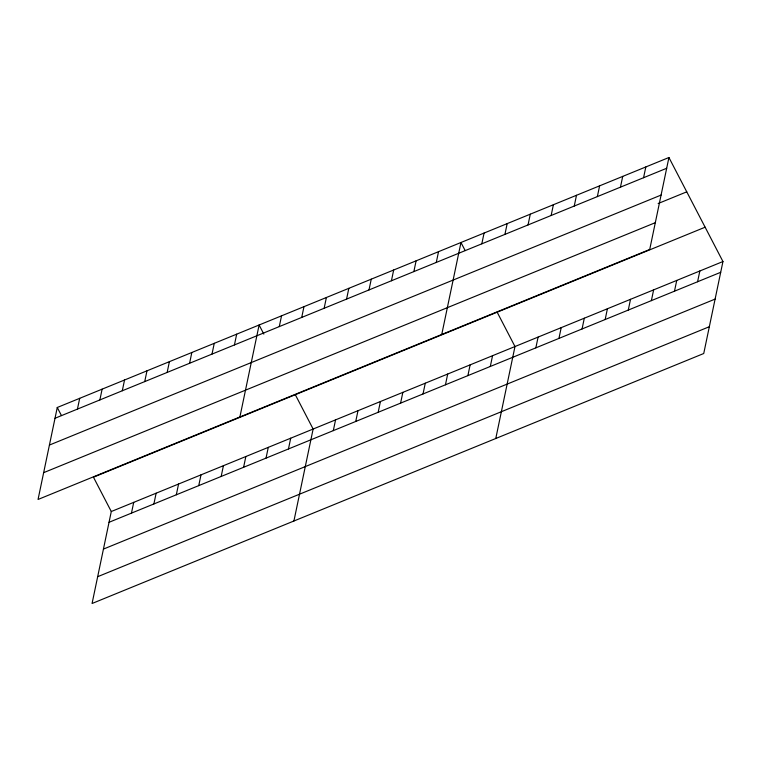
<?xml version="1.0" encoding="UTF-8"?>
<svg xmlns="http://www.w3.org/2000/svg" width="761" height="761" viewBox="0 0 761 761"><rect width="100%" height="100%" fill="white"/><g stroke="black" fill="none" stroke-linecap="round" stroke-linejoin="round"><path stroke-width="1.14" d="M57.265 407.487L38.05 499.463L649.713 249.475L668.929 157.508L57.265 407.487L61.46 415.573M77.441 409.095L79.696 398.326M99.872 399.925L102.117 389.156M122.293 390.764L124.547 379.996M705.124 227.206L93.46 477.195L111.287 511.525L92.071 603.492L703.735 353.513L722.95 261.537L668.929 157.508M144.723 381.594L146.978 370.826M131.463 513.123L133.717 502.355M167.154 372.433L169.399 361.665M153.893 503.963L156.138 493.195M189.584 363.263L191.829 352.495M176.314 494.793L178.569 484.025M212.005 354.103L214.26 343.325M198.745 485.632L200.999 474.854M234.436 344.933L236.681 334.165M221.175 476.462L223.42 465.694M239.896 416.961L259.111 324.995L263.829 334.089M243.606 467.292L245.851 456.524M279.287 326.602L281.541 315.834M266.027 458.132L268.281 447.363M301.717 317.432L303.972 306.664M288.457 448.961L290.712 438.193M324.148 308.272L326.393 297.494M293.917 521L313.132 429.033L295.306 394.702M346.578 299.102L348.823 288.333M333.308 430.631L335.563 419.863M368.999 289.931L371.254 279.163M355.739 421.47L357.993 410.693M391.43 280.771L393.675 270.003M378.169 412.3L380.414 401.532M413.86 271.601L416.105 260.833M400.6 403.13L402.845 392.362M436.281 262.44L438.536 251.672M423.021 393.97L425.275 383.202M441.751 334.469L460.966 242.502L465.161 250.578M445.451 384.8L447.696 374.031M481.818 243.824L484.072 233.056M467.882 375.639L470.127 364.861M504.923 234.388L507.178 223.61M490.303 366.469L492.557 355.701M528.039 224.942L530.284 214.174M495.772 438.507L514.988 346.531L497.161 312.2M551.145 215.496L553.39 204.728M535.839 347.863L538.094 337.094M574.251 206.05L576.496 195.282M558.945 338.417L561.199 327.649M597.356 196.604L599.611 185.836M582.06 328.971L584.305 318.203M620.462 187.168L622.717 176.4M605.166 319.525L607.411 308.757M643.568 177.722L645.823 166.954M628.272 310.088L630.517 299.311M651.378 300.643L653.632 289.874M674.484 291.197L676.738 280.429M697.59 281.751L699.844 270.983M55.011 418.265L666.674 168.276M49.417 445.061L661.081 195.073M658.151 203.529L686.755 191.839M43.643 472.667L655.316 222.678M111.287 511.525L722.95 261.537M109.032 522.293L720.696 272.305M103.439 549.09L715.102 299.102M97.674 576.695L709.338 326.716"/></g></svg>
